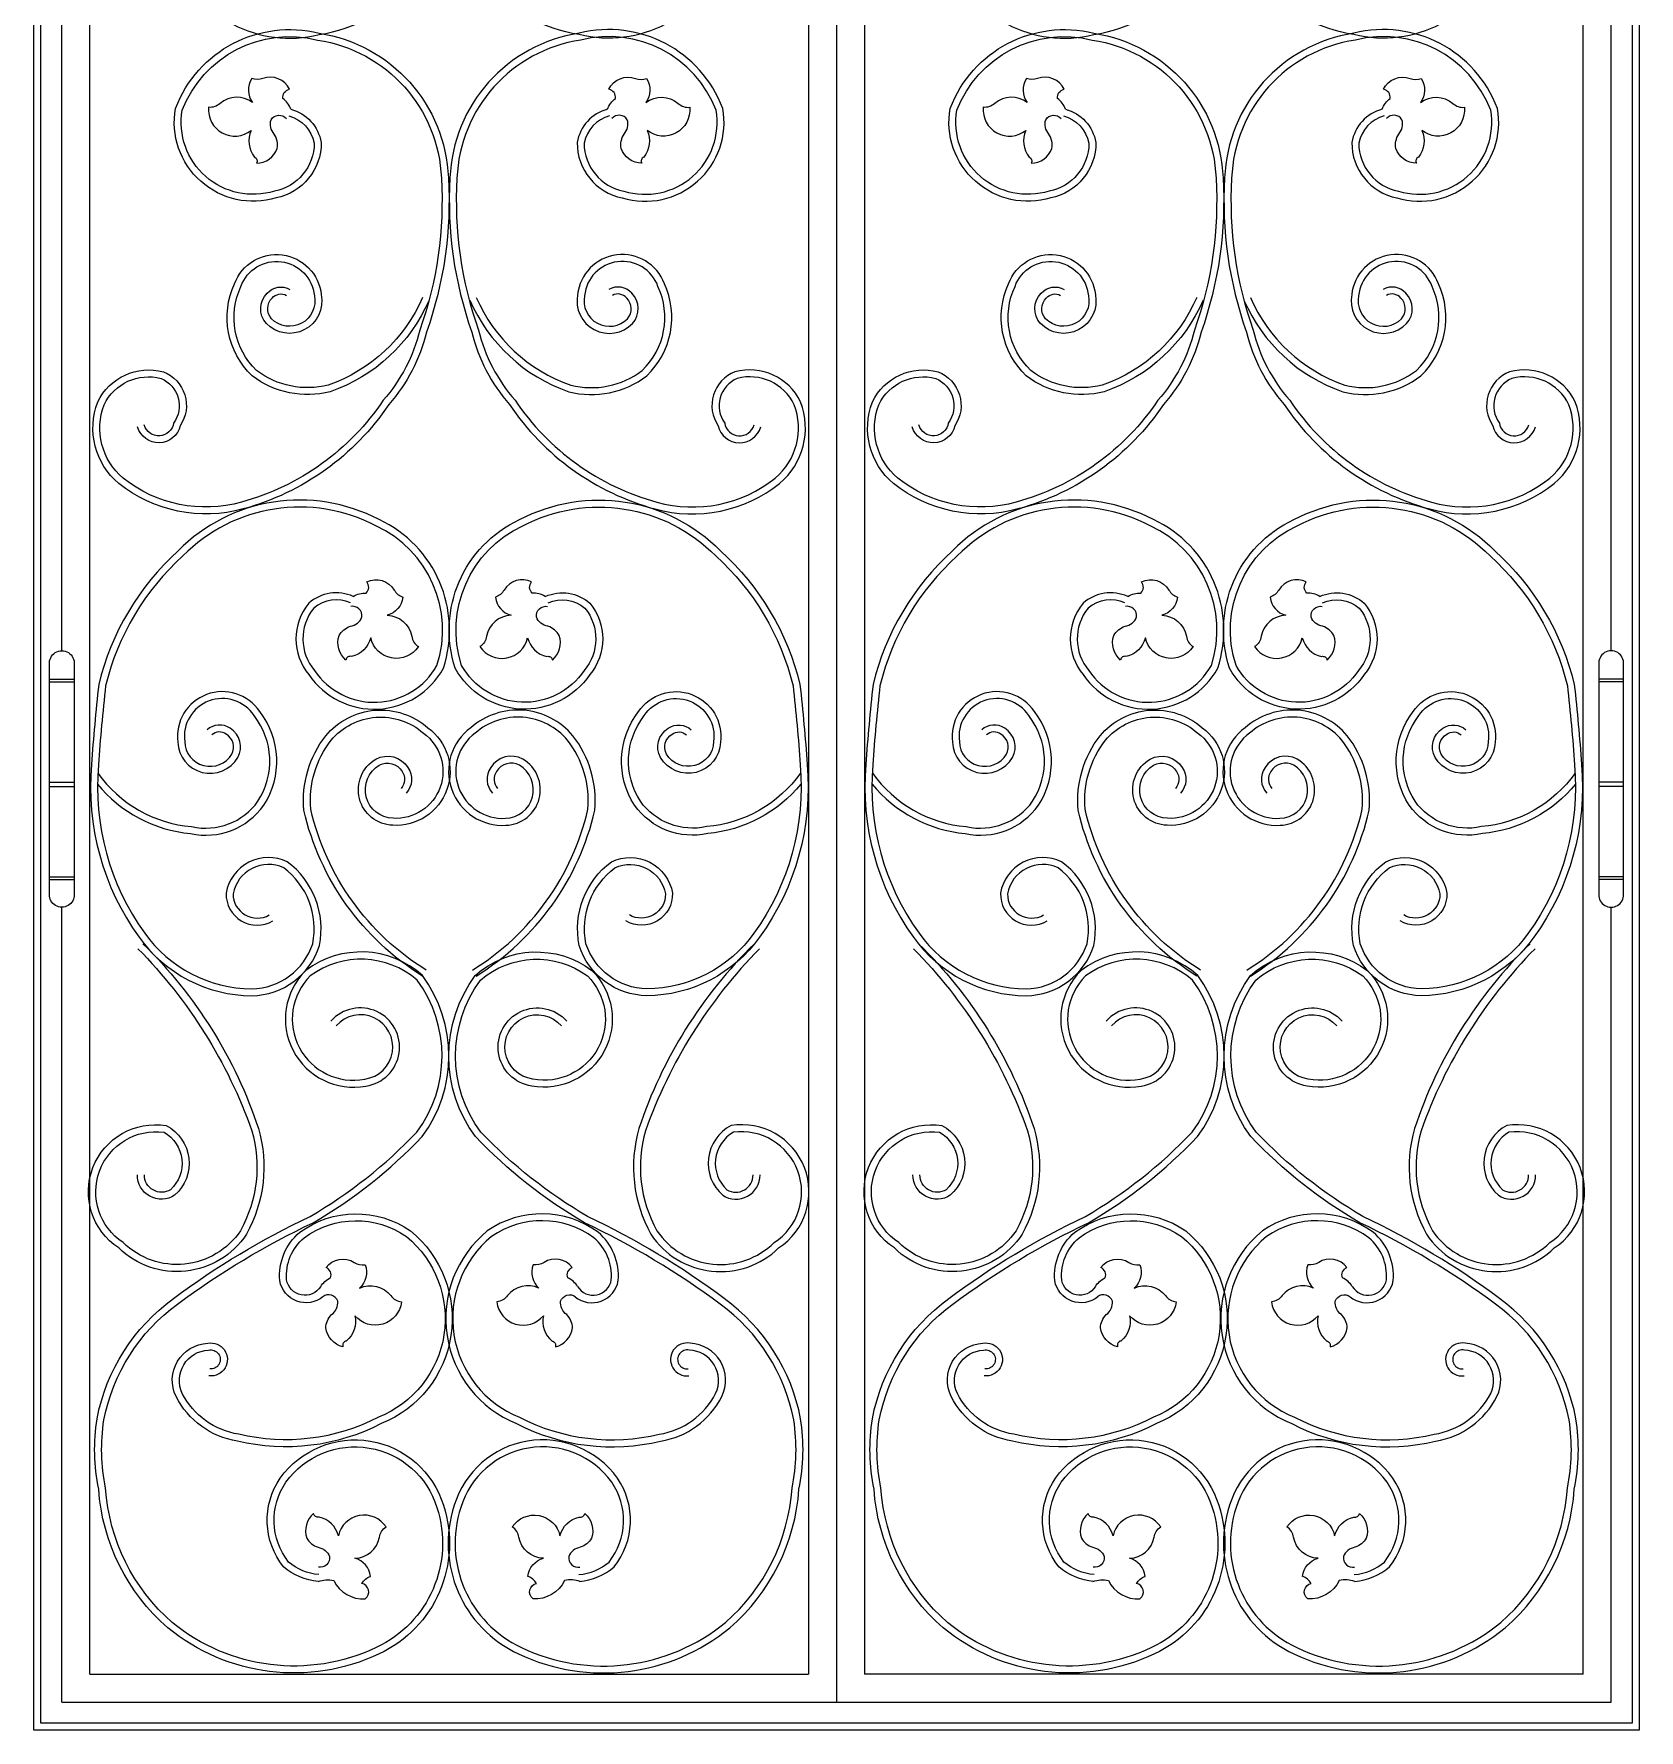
# Model space of a CAD drawing. Header units: metres. Extents: x 48325 to 49475, y 14689 to 17119.
# Drawn here: x 48325 to 49475, y 14689 to 15904 of the extents above; entities that cross this region are included whole.
import ezdxf

# ---------------------------------------------------------------- set-up
doc = ezdxf.new("R2010")
doc.units = ezdxf.units.M
for name, color, linetype in [('3', 3, 'Continuous'), ('4', 4, 'Continuous'), ('BH', 3, 'Continuous')]:
    doc.layers.add(name, color=color, linetype=linetype)

msp = doc.modelspace()

# ---------------------------------------------------------------- hatches: boundary and pattern name
at = {"layer": 'BH'}
h = msp.add_hatch(dxfattribs=at)
h.set_pattern_fill('DOTS', scale=100)
h.paths.add_polyline_path([(48497.46, 15831.76, -0.27), (48495.2, 15842.16, -0.43), (48504.38, 15844.17, -0.05), (48508.08, 15846.76, 0.35), (48503.65, 15857.33, -0.41), (48508.39, 15863.9, 0.38), (48489.51, 15871.7, -0.17), (48481.34, 15871.57, 0.31), (48481.86, 15854.47, 0.35), (48458.69, 15853.87, -0.22), (48450.42, 15851.04, 0.66), (48480.93, 15834.46, 0.28), (48483.28, 15815.38, -0.47), (48484.75, 15810.93, 0.31), (48499.62, 15821.55, 0.19)])
h = msp.add_hatch(dxfattribs=at)
h.set_pattern_fill('DOTS', scale=100)
h.paths.add_polyline_path([(48747.88, 15831.76, 0.27), (48750.14, 15842.16, 0.43), (48740.96, 15844.17, 0.05), (48737.26, 15846.76, -0.35), (48741.69, 15857.33, 0.41), (48736.95, 15863.9, -0.38), (48755.83, 15871.7, 0.17), (48764, 15871.57, -0.31), (48763.48, 15854.47, -0.35), (48786.65, 15853.87, 0.22), (48794.92, 15851.04, -0.66), (48764.41, 15834.46, -0.28), (48762.06, 15815.38, 0.47), (48760.59, 15810.93, -0.31), (48745.72, 15821.55, -0.19)])
h = msp.add_hatch(dxfattribs=at)
h.set_pattern_fill('DOTS', scale=100)
h.paths.add_polyline_path([(49052.46, 15831.76, -0.27), (49050.2, 15842.16, -0.43), (49059.38, 15844.17, -0.05), (49063.08, 15846.76, 0.35), (49058.65, 15857.33, -0.41), (49063.39, 15863.9, 0.38), (49044.51, 15871.7, -0.17), (49036.34, 15871.57, 0.31), (49036.86, 15854.47, 0.35), (49013.69, 15853.87, -0.22), (49005.42, 15851.04, 0.66), (49035.93, 15834.46, 0.28), (49038.28, 15815.38, -0.47), (49039.75, 15810.93, 0.31), (49054.62, 15821.55, 0.19)])
h = msp.add_hatch(dxfattribs=at)
h.set_pattern_fill('DOTS', scale=100)
h.paths.add_polyline_path([(49302.88, 15831.76, 0.27), (49305.14, 15842.16, 0.43), (49295.96, 15844.17, 0.05), (49292.26, 15846.76, -0.35), (49296.69, 15857.33, 0.41), (49291.95, 15863.9, -0.38), (49310.83, 15871.7, 0.17), (49319, 15871.57, -0.31), (49318.48, 15854.47, -0.35), (49341.65, 15853.87, 0.22), (49349.92, 15851.04, -0.66), (49319.41, 15834.46, -0.28), (49317.06, 15815.38, 0.47), (49315.59, 15810.93, -0.31), (49300.72, 15821.55, -0.19)])
h = msp.add_hatch(dxfattribs=at)
h.set_pattern_fill('DOTS', scale=100)
h.paths.add_polyline_path([(48551.7, 15479.38, 0.27), (48559.99, 15486.05, 0.43), (48554.11, 15493.38, 0.05), (48552.87, 15497.73, -0.35), (48562.95, 15503.17, 0.41), (48563.39, 15511.25, -0.38), (48582.98, 15505.45, 0.17), (48589.26, 15500.22, -0.31), (48578.1, 15487.24, -0.35), (48595.74, 15472.21, 0.22), (48600.4, 15464.82, -0.66), (48566.25, 15471.09, -0.28), (48552.43, 15457.73, 0.47), (48548.49, 15455.19, -0.31), (48543.59, 15472.8, -0.19)])
h = msp.add_hatch(dxfattribs=at)
h.set_pattern_fill('DOTS', scale=100)
h.paths.add_polyline_path([(48693.64, 15479.38, -0.27), (48685.35, 15486.05, -0.43), (48691.23, 15493.38, -0.05), (48692.47, 15497.73, 0.35), (48682.39, 15503.17, -0.41), (48681.95, 15511.25, 0.38), (48662.36, 15505.45, -0.17), (48656.08, 15500.22, 0.31), (48667.24, 15487.24, 0.35), (48649.6, 15472.21, -0.22), (48644.94, 15464.82, 0.66), (48679.09, 15471.09, 0.28), (48692.91, 15457.73, -0.47), (48696.85, 15455.19, 0.31), (48701.75, 15472.8, 0.19)])
h = msp.add_hatch(dxfattribs=at)
h.set_pattern_fill('DOTS', scale=100)
h.paths.add_polyline_path([(49106.7, 15479.38, 0.27), (49114.99, 15486.05, 0.43), (49109.11, 15493.38, 0.05), (49107.87, 15497.73, -0.35), (49117.95, 15503.17, 0.41), (49118.39, 15511.25, -0.38), (49137.98, 15505.45, 0.17), (49144.26, 15500.22, -0.31), (49133.1, 15487.24, -0.35), (49150.74, 15472.21, 0.22), (49155.4, 15464.82, -0.66), (49121.25, 15471.09, -0.28), (49107.43, 15457.73, 0.47), (49103.49, 15455.19, -0.31), (49098.59, 15472.8, -0.19)])
h = msp.add_hatch(dxfattribs=at)
h.set_pattern_fill('DOTS', scale=100)
h.paths.add_polyline_path([(49248.64, 15479.38, -0.27), (49240.35, 15486.05, -0.43), (49246.23, 15493.38, -0.05), (49247.47, 15497.73, 0.35), (49237.39, 15503.17, -0.41), (49236.95, 15511.25, 0.38), (49217.36, 15505.45, -0.17), (49211.08, 15500.22, 0.31), (49222.24, 15487.24, 0.35), (49204.6, 15472.21, -0.22), (49199.94, 15464.82, 0.66), (49234.09, 15471.09, 0.28), (49247.91, 15457.73, -0.47), (49251.85, 15455.19, 0.31), (49256.75, 15472.8, 0.19)])
h = msp.add_hatch(dxfattribs=at)
h.set_pattern_fill('DOTS', scale=100)
h.paths.add_polyline_path([(48538.31, 14986.23, 0.27), (48542.68, 14995.94, 0.43), (48534.11, 14999.81, 0.05), (48531.04, 15003.11, -0.35), (48537.55, 15012.54, 0.41), (48534.28, 15019.94, -0.38), (48554.37, 15023.65, 0.17), (48562.33, 15021.84, -0.31), (48558.28, 15005.22, -0.35), (48580.82, 14999.82, 0.22), (48588.32, 14995.34, -0.66), (48555.04, 14985.44, -0.28), (48548.79, 14967.27, 0.47), (48546.43, 14963.22, -0.31), (48534.08, 14976.69, -0.19)])
h = msp.add_hatch(dxfattribs=at)
h.set_pattern_fill('DOTS', scale=100)
h.paths.add_polyline_path([(48707.03, 14986.23, -0.27), (48702.66, 14995.94, -0.43), (48711.23, 14999.81, -0.05), (48714.3, 15003.11, 0.35), (48707.79, 15012.54, -0.41), (48711.06, 15019.94, 0.38), (48690.97, 15023.65, -0.17), (48683.01, 15021.84, 0.31), (48687.06, 15005.22, 0.35), (48664.52, 14999.82, -0.22), (48657.02, 14995.34, 0.66), (48690.3, 14985.44, 0.28), (48696.55, 14967.27, -0.47), (48698.91, 14963.22, 0.31), (48711.26, 14976.69, 0.19)])
h = msp.add_hatch(dxfattribs=at)
h.set_pattern_fill('DOTS', scale=100)
h.paths.add_polyline_path([(49093.31, 14986.23, 0.27), (49097.68, 14995.94, 0.43), (49089.11, 14999.81, 0.05), (49086.04, 15003.11, -0.35), (49092.55, 15012.54, 0.41), (49089.28, 15019.94, -0.38), (49109.37, 15023.65, 0.17), (49117.33, 15021.84, -0.31), (49113.28, 15005.22, -0.35), (49135.82, 14999.82, 0.22), (49143.32, 14995.34, -0.66), (49110.04, 14985.44, -0.28), (49103.79, 14967.27, 0.47), (49101.43, 14963.22, -0.31), (49089.08, 14976.69, -0.19)])
h = msp.add_hatch(dxfattribs=at)
h.set_pattern_fill('DOTS', scale=100)
h.paths.add_polyline_path([(49262.03, 14986.23, -0.27), (49257.66, 14995.94, -0.43), (49266.23, 14999.81, -0.05), (49269.3, 15003.11, 0.35), (49262.79, 15012.54, -0.41), (49266.06, 15019.94, 0.38), (49245.97, 15023.65, -0.17), (49238.01, 15021.84, 0.31), (49242.06, 15005.22, 0.35), (49219.52, 14999.82, -0.22), (49212.02, 14995.34, 0.66), (49245.3, 14985.44, 0.28), (49251.55, 14967.27, -0.47), (49253.91, 14963.22, 0.31), (49266.26, 14976.69, 0.19)])
h = msp.add_hatch(dxfattribs=at)
h.set_pattern_fill('DOTS', scale=100)
h.paths.add_polyline_path([(48528.53, 14819.84, -0.27), (48536.82, 14813.17, -0.43), (48530.95, 14805.84, -0.05), (48529.7, 14801.49, 0.35), (48539.79, 14796.05, -0.41), (48540.23, 14787.97, 0.38), (48559.81, 14793.77, -0.17), (48566.09, 14799, 0.31), (48554.94, 14811.97, 0.35), (48572.58, 14827, -0.22), (48577.24, 14834.4, 0.66), (48543.08, 14828.13, 0.28), (48529.26, 14841.49, -0.47), (48525.33, 14844.02, 0.31), (48520.43, 14826.42, 0.19)])
h = msp.add_hatch(dxfattribs=at)
h.set_pattern_fill('DOTS', scale=100)
h.paths.add_polyline_path([(48716.81, 14819.84, 0.27), (48708.52, 14813.17, 0.43), (48714.39, 14805.84, 0.05), (48715.64, 14801.49, -0.35), (48705.55, 14796.05, 0.41), (48705.11, 14787.97, -0.38), (48685.53, 14793.77, 0.17), (48679.25, 14799, -0.31), (48690.4, 14811.97, -0.35), (48672.76, 14827, 0.22), (48668.1, 14834.4, -0.66), (48702.26, 14828.13, -0.28), (48716.08, 14841.49, 0.47), (48720.01, 14844.02, -0.31), (48724.91, 14826.42, -0.19)])
h = msp.add_hatch(dxfattribs=at)
h.set_pattern_fill('DOTS', scale=100)
h.paths.add_polyline_path([(49083.53, 14819.84, -0.27), (49091.82, 14813.17, -0.43), (49085.95, 14805.84, -0.05), (49084.7, 14801.49, 0.35), (49094.79, 14796.05, -0.41), (49095.23, 14787.97, 0.38), (49114.81, 14793.77, -0.17), (49121.09, 14799, 0.31), (49109.94, 14811.97, 0.35), (49127.58, 14827, -0.22), (49132.24, 14834.4, 0.66), (49098.08, 14828.13, 0.28), (49084.26, 14841.49, -0.47), (49080.33, 14844.02, 0.31), (49075.43, 14826.42, 0.19)])
h = msp.add_hatch(dxfattribs=at)
h.set_pattern_fill('DOTS', scale=100)
h.paths.add_polyline_path([(49271.81, 14819.84, 0.27), (49263.52, 14813.17, 0.43), (49269.39, 14805.84, 0.05), (49270.64, 14801.49, -0.35), (49260.55, 14796.05, 0.41), (49260.11, 14787.97, -0.38), (49240.53, 14793.77, 0.17), (49234.25, 14799, -0.31), (49245.4, 14811.97, -0.35), (49227.76, 14827, 0.22), (49223.1, 14834.4, -0.66), (49257.26, 14828.13, -0.28), (49271.08, 14841.49, 0.47), (49275.01, 14844.02, -0.31), (49279.91, 14826.42, -0.19)])

# ---------------------------------------------------------------- linework, layer by layer
at = {"layer": '3'}
for p, q in [((48336.29, 15441.58), (48354.05, 15441.58)), ((48336.29, 15439.58), (48354.05, 15439.58)), ((49464.05, 15441.58), (49446.29, 15441.58)), ((49464.05, 15439.58), (49446.29, 15439.58)), ((48336.29, 15367.76), (48354.05, 15367.76)), ((48336.29, 15364.76), (48354.05, 15364.76)), ((49464.05, 15367.76), (49446.29, 15367.76)), ((49464.05, 15364.76), (49446.29, 15364.76)), ((48336.29, 15300.02), (48354.05, 15300.02)), ((48336.29, 15298.02), (48354.05, 15298.02)), ((49464.05, 15300.02), (49446.29, 15300.02)), ((49464.05, 15298.02), (49446.29, 15298.02))]:
    msp.add_line(p, q, dxfattribs=at)
msp.add_lwpolyline([(48330.17, 14693.8), (48330.17, 17113.8), (49470.17, 17113.8), (49470.17, 14693.8)], close=True, dxfattribs=at)
for points in [[(48509.16, 15957.67, 0.29), (48530.98, 15981.51, 0.36), (48498.69, 16021.26, 0.56), (48426.62, 15957.13, 0.38), (48529.42, 15903.3, 0.36), (48622.09, 16006.99, 0.1), (48606.48, 16117.34, 0.12), (48579.47, 16169.2, 0.18), (48475.19, 16244.05), (48475.19, 16244.05, 0.24), (48385.92, 16225.85, 0.32), (48370.91, 16167.42, 0.36), (48417.95, 16145.86, 0.48), (48429.98, 16184.5, 0.77), (48399.39, 16185.32)], [(48736.18, 15957.67, -0.29), (48714.37, 15981.51, -0.36), (48746.65, 16021.26, -0.56), (48818.72, 15957.13, -0.38), (48715.92, 15903.3, -0.36), (48623.25, 16006.99, -0.1), (48638.86, 16117.34, -0.12), (48665.87, 16169.2, -0.18), (48770.15, 16244.05), (48770.15, 16244.05, -0.24), (48859.42, 16225.85, -0.32), (48874.43, 16167.42, -0.36), (48827.39, 16145.86, -0.48), (48815.36, 16184.5, -0.77), (48845.95, 16185.32)], [(49064.16, 15957.67, 0.29), (49085.98, 15981.51, 0.36), (49053.69, 16021.26, 0.56), (48981.62, 15957.13, 0.38), (49084.42, 15903.3, 0.36), (49177.09, 16006.99, 0.1), (49161.48, 16117.34, 0.12), (49134.47, 16169.2, 0.18), (49030.19, 16244.05), (49030.19, 16244.05, 0.24), (48940.92, 16225.85, 0.32), (48925.91, 16167.42, 0.36), (48972.95, 16145.86, 0.48), (48984.98, 16184.5, 0.77), (48954.39, 16185.32)], [(49291.18, 15957.67, -0.29), (49269.37, 15981.51, -0.36), (49301.65, 16021.26, -0.56), (49373.72, 15957.13, -0.38), (49270.92, 15903.3, -0.36), (49178.25, 16006.99, -0.1), (49193.86, 16117.34, -0.12), (49220.87, 16169.2, -0.18), (49325.15, 16244.05), (49325.15, 16244.05, -0.24), (49414.42, 16225.85, -0.32), (49429.43, 16167.42, -0.36), (49382.39, 16145.86, -0.48), (49370.36, 16184.5, -0.77), (49400.95, 16185.32)], [(48509.16, 15849.93, -0.29), (48530.98, 15826.08, -0.36), (48498.69, 15786.34, -0.56), (48426.62, 15850.47, -0.38), (48529.42, 15904.3, -0.36), (48622.09, 15800.61, -0.1), (48606.48, 15690.26, -0.12), (48579.47, 15638.4, -0.18), (48475.19, 15563.54), (48475.19, 15563.54, -0.24), (48385.92, 15581.74, -0.32), (48370.91, 15640.18, -0.36), (48417.95, 15661.74, -0.48), (48429.98, 15623.09, -0.77), (48399.39, 15622.27)], [(48736.18, 15849.93, 0.29), (48714.37, 15826.08, 0.36), (48746.65, 15786.34, 0.56), (48818.72, 15850.47, 0.38), (48715.92, 15904.3, 0.36), (48623.25, 15800.61, 0.1), (48638.86, 15690.26, 0.12), (48665.87, 15638.4, 0.18), (48770.15, 15563.54), (48770.15, 15563.54, 0.24), (48859.42, 15581.74, 0.32), (48874.43, 15640.18, 0.36), (48827.39, 15661.74, 0.48), (48815.36, 15623.09, 0.77), (48845.95, 15622.27)], [(49064.16, 15849.93, -0.29), (49085.98, 15826.08, -0.36), (49053.69, 15786.34, -0.56), (48981.62, 15850.47, -0.38), (49084.42, 15904.3, -0.36), (49177.09, 15800.61, -0.1), (49161.48, 15690.26, -0.12), (49134.47, 15638.4, -0.18), (49030.19, 15563.54), (49030.19, 15563.54, -0.24), (48940.92, 15581.74, -0.32), (48925.91, 15640.18, -0.36), (48972.95, 15661.74, -0.48), (48984.98, 15623.09, -0.77), (48954.39, 15622.27)], [(49291.18, 15849.93, 0.29), (49269.37, 15826.08, 0.36), (49301.65, 15786.34, 0.56), (49373.72, 15850.47, 0.38), (49270.92, 15904.3, 0.36), (49178.25, 15800.61, 0.1), (49193.86, 15690.26, 0.12), (49220.87, 15638.4, 0.18), (49325.15, 15563.54), (49325.15, 15563.54, 0.24), (49414.42, 15581.74, 0.32), (49429.43, 15640.18, 0.36), (49382.39, 15661.74, 0.48), (49370.36, 15623.09, 0.77), (49400.95, 15622.27)], [(48507.82, 15845.11, -0.28), (48525.98, 15825.58, -0.36), (48497.48, 15791.2, -0.56), (48431.46, 15849.14, -0.38), (48528.41, 15899.4, -0.36), (48617.1, 15800.36, -0.1), (48601.68, 15691.67, -0.12), (48575.5, 15641.46, -0.18), (48473.85, 15568.36, -0.24), (48389.11, 15585.6, -0.32), (48375.51, 15638.21, -0.36), (48416.34, 15656.99, -0.48), (48425.28, 15625.08, -0.8), (48404.19, 15623.67, -0.8)], [(48737.52, 15845.11, 0.28), (48719.36, 15825.58, 0.36), (48747.86, 15791.2, 0.56), (48813.88, 15849.14, 0.38), (48716.93, 15899.4, 0.36), (48628.24, 15800.36, 0.1), (48643.66, 15691.67, 0.12), (48669.84, 15641.46, 0.18), (48771.49, 15568.36, 0.24), (48856.23, 15585.6, 0.32), (48869.83, 15638.21, 0.36), (48829, 15656.99, 0.48), (48820.06, 15625.08, 0.8), (48841.15, 15623.67, 0.8)], [(49062.82, 15845.11, -0.28), (49080.98, 15825.58, -0.36), (49052.48, 15791.2, -0.56), (48986.46, 15849.14, -0.38), (49083.41, 15899.4, -0.36), (49172.1, 15800.36, -0.1), (49156.68, 15691.67, -0.12), (49130.5, 15641.46, -0.18), (49028.85, 15568.36, -0.24), (48944.11, 15585.6, -0.32), (48930.51, 15638.21, -0.36), (48971.34, 15656.99, -0.48), (48980.28, 15625.08, -0.8), (48959.19, 15623.67, -0.8)], [(49292.52, 15845.11, 0.28), (49274.36, 15825.58, 0.36), (49302.86, 15791.2, 0.56), (49368.88, 15849.14, 0.38), (49271.93, 15899.4, 0.36), (49183.24, 15800.36, 0.1), (49198.66, 15691.67, 0.12), (49224.84, 15641.46, 0.18), (49326.49, 15568.36, 0.24), (49411.23, 15585.6, 0.32), (49424.83, 15638.21, 0.36), (49384, 15656.99, 0.48), (49375.06, 15625.08, 0.8), (49396.15, 15623.67, 0.8)], [(48509.16, 15849.93, 0.15), (48503.55, 15857.54, -0.41), (48508.29, 15864.11, 0.39), (48489.21, 15871.83, -0.17), (48481.24, 15871.78, 0.31), (48481.76, 15854.68, 0.35), (48458.59, 15854.07, -0.22), (48450.32, 15851.25, 0.66), (48480.83, 15834.66, 0.28), (48483.18, 15815.59, -0.47), (48484.65, 15811.14, 0.31), (48499.52, 15821.76, 0.19), (48497.36, 15831.97, -0.27), (48495.1, 15842.37, -0.5), (48506.12, 15843.18)], [(48736.18, 15849.93, -0.15), (48741.79, 15857.54, 0.41), (48737.05, 15864.11, -0.39), (48756.13, 15871.83, 0.17), (48764.1, 15871.78, -0.31), (48763.58, 15854.68, -0.35), (48786.75, 15854.07, 0.22), (48795.02, 15851.25, -0.66), (48764.51, 15834.66, -0.28), (48762.16, 15815.59, 0.47), (48760.69, 15811.14, -0.31), (48745.82, 15821.76, -0.19), (48747.98, 15831.97, 0.27), (48750.24, 15842.37, 0.5), (48739.22, 15843.18)], [(49064.16, 15849.93, 0.15), (49058.55, 15857.54, -0.41), (49063.29, 15864.11, 0.39), (49044.21, 15871.83, -0.17), (49036.24, 15871.78, 0.31), (49036.76, 15854.68, 0.35), (49013.59, 15854.07, -0.22), (49005.32, 15851.25, 0.66), (49035.83, 15834.66, 0.28), (49038.18, 15815.59, -0.47), (49039.65, 15811.14, 0.31), (49054.52, 15821.76, 0.19), (49052.36, 15831.97, -0.27), (49050.1, 15842.37, -0.5), (49061.12, 15843.18)], [(49291.18, 15849.93, -0.15), (49296.79, 15857.54, 0.41), (49292.05, 15864.11, -0.39), (49311.13, 15871.83, 0.17), (49319.1, 15871.78, -0.31), (49318.58, 15854.68, -0.35), (49341.75, 15854.07, 0.22), (49350.02, 15851.25, -0.66), (49319.51, 15834.66, -0.28), (49317.16, 15815.59, 0.47), (49315.69, 15811.14, -0.31), (49300.82, 15821.76, -0.19), (49302.98, 15831.97, 0.27), (49305.24, 15842.37, 0.5), (49294.22, 15843.18)], [(48608.23, 15713.09, -0.21), (48537.44, 15647.5, -0.23), (48481.5, 15658.88, -0.32), (48468.87, 15724.89, -0.79), (48531.03, 15717.03, -0.75), (48491.69, 15696.4, -0.4), (48492.24, 15718.05, -0.35), (48508.6, 15720.79)], [(48603.64, 15715.08, -0.21), (48536, 15652.29, -0.23), (48484.74, 15662.7, -0.32), (48473.48, 15722.96, -0.8), (48526.08, 15716.26, -0.75), (48495.35, 15699.81, -0.4), (48495.88, 15714.62, -0.36), (48506.16, 15716.43, -0.36)], [(48637.52, 15713.09, 0.21), (48708.31, 15647.5, 0.23), (48764.25, 15658.88, 0.32), (48776.88, 15724.89, 0.79), (48714.72, 15717.03, 0.75), (48754.06, 15696.4, 0.4), (48753.51, 15718.05, 0.35), (48737.15, 15720.79)], [(48642.11, 15715.08, 0.21), (48709.75, 15652.29, 0.23), (48761.01, 15662.7, 0.32), (48772.27, 15722.96, 0.8), (48719.67, 15716.26, 0.75), (48750.4, 15699.81, 0.4), (48749.87, 15714.62, 0.36), (48739.59, 15716.43, 0.36)], [(49162.82, 15713.09, -0.21), (49092.03, 15647.5, -0.23), (49036.09, 15658.88, -0.32), (49023.46, 15724.89, -0.79), (49085.62, 15717.03, -0.75), (49046.28, 15696.4, -0.4), (49046.83, 15718.05, -0.35), (49063.19, 15720.79)], [(49158.23, 15715.08, -0.21), (49090.59, 15652.29, -0.23), (49039.33, 15662.7, -0.32), (49028.07, 15722.96, -0.8), (49080.67, 15716.26, -0.75), (49049.94, 15699.81, -0.4), (49050.47, 15714.62, -0.36), (49060.75, 15716.43, -0.36)], [(49192.11, 15713.09, 0.21), (49262.9, 15647.5, 0.23), (49318.84, 15658.88, 0.32), (49331.47, 15724.89, 0.79), (49269.31, 15717.03, 0.75), (49308.65, 15696.4, 0.4), (49308.1, 15718.05, 0.35), (49291.74, 15720.79)], [(49196.7, 15715.08, 0.21), (49264.34, 15652.29, 0.23), (49315.6, 15662.7, 0.32), (49326.86, 15722.96, 0.8), (49274.26, 15716.26, 0.75), (49304.99, 15699.81, 0.4), (49304.46, 15714.62, 0.36), (49294.18, 15716.43, 0.36)], [(48554.01, 15500.87, 0.29), (48522.06, 15496.03, 0.36), (48522.19, 15444.82, 0.56), (48618.55, 15449.41, 0.38), (48572.43, 15555.89, 0.33), (48428.41, 15533.48, 0.15), (48371.6, 15437.83, 0.01), (48366.39, 15380.52, 0.18), (48400.46, 15256.76), (48400.46, 15256.76, 0.24), (48481.33, 15214.81, 0.32), (48529.73, 15250.83, 0.29), (48506.69, 15310.77, 0.5), (48462.91, 15288.28, 0.59), (48496.33, 15268.41)], [(48552.03, 15496.28, 0.28), (48525.63, 15492.5, 0.36), (48526.19, 15447.85, 0.56), (48613.95, 15451.42, 0.38), (48570.21, 15551.41, 0.33), (48431.9, 15529.89, 0.15), (48376.52, 15436.92, 0.01), (48371.37, 15380.14, 0.18), (48404.52, 15259.67, 0.24), (48481.27, 15219.81, 0.32), (48524.89, 15252.12, 0.29), (48504.1, 15306.47, 0.49), (48467.9, 15287.78, 0.58), (48493.79, 15272.72, 0.58)], [(48691.56, 15500.87, -0.29), (48723.51, 15496.03, -0.36), (48723.38, 15444.82, -0.56), (48627.02, 15449.41, -0.38), (48673.14, 15555.89, -0.33), (48817.16, 15533.48, -0.15), (48873.97, 15437.83, -0.01), (48879.19, 15380.52, -0.18), (48845.12, 15256.76), (48845.12, 15256.76, -0.24), (48764.25, 15214.81, -0.32), (48715.84, 15250.83, -0.29), (48738.89, 15310.77, -0.5), (48782.66, 15288.28, -0.59), (48749.25, 15268.41)], [(48693.54, 15496.28, -0.28), (48719.94, 15492.5, -0.36), (48719.39, 15447.85, -0.56), (48631.62, 15451.42, -0.38), (48675.37, 15551.41, -0.33), (48813.67, 15529.89, -0.15), (48869.05, 15436.92, -0.01), (48874.2, 15380.14, -0.18), (48841.05, 15259.67, -0.24), (48764.3, 15219.81, -0.32), (48720.68, 15252.12, -0.29), (48741.47, 15306.47, -0.49), (48777.67, 15287.78, -0.58), (48751.78, 15272.72, -0.58)], [(49108.78, 15500.87, 0.29), (49076.83, 15496.03, 0.36), (49076.96, 15444.82, 0.56), (49173.32, 15449.41, 0.38), (49127.2, 15555.89, 0.33), (48983.18, 15533.48, 0.15), (48926.37, 15437.83, 0.01), (48921.15, 15380.52, 0.18), (48955.22, 15256.76), (48955.22, 15256.76, 0.24), (49036.09, 15214.81, 0.32), (49084.5, 15250.83, 0.29), (49061.45, 15310.77, 0.5), (49017.68, 15288.28, 0.59), (49051.09, 15268.41)], [(49106.8, 15496.28, 0.28), (49080.4, 15492.5, 0.36), (49080.95, 15447.85, 0.56), (49168.72, 15451.42, 0.38), (49124.97, 15551.41, 0.33), (48986.67, 15529.89, 0.15), (48931.29, 15436.92, 0.01), (48926.14, 15380.14, 0.18), (48959.29, 15259.67, 0.24), (49036.04, 15219.81, 0.32), (49079.66, 15252.12, 0.29), (49058.87, 15306.47, 0.49), (49022.67, 15287.78, 0.58), (49048.56, 15272.72, 0.58)], [(49246.33, 15500.87, -0.29), (49278.28, 15496.03, -0.36), (49278.15, 15444.82, -0.56), (49181.79, 15449.41, -0.38), (49227.91, 15555.89, -0.33), (49371.93, 15533.48, -0.15), (49428.74, 15437.83, -0.01), (49433.95, 15380.52, -0.18), (49399.88, 15256.76), (49399.88, 15256.76, -0.24), (49319.01, 15214.81, -0.32), (49270.61, 15250.83, -0.29), (49293.65, 15310.77, -0.5), (49337.43, 15288.28, -0.59), (49304.01, 15268.41)], [(49248.31, 15496.28, -0.28), (49274.71, 15492.5, -0.36), (49274.15, 15447.85, -0.56), (49186.39, 15451.42, -0.38), (49230.13, 15551.41, -0.33), (49368.44, 15529.89, -0.15), (49423.82, 15436.92, -0.01), (49428.97, 15380.14, -0.18), (49395.82, 15259.67, -0.24), (49319.07, 15219.81, -0.32), (49275.45, 15252.12, -0.29), (49296.24, 15306.47, -0.49), (49332.44, 15287.78, -0.58), (49306.55, 15272.72, -0.58)], [(48554.01, 15500.87, -0.15), (48563.16, 15503.27, 0.41), (48563.6, 15511.35, -0.39), (48583.3, 15505.37, 0.17), (48589.47, 15500.32, -0.31), (48578.31, 15487.34, -0.35), (48595.95, 15472.31, 0.22), (48600.61, 15464.92, -0.66), (48566.46, 15471.19, -0.28), (48552.64, 15457.83, 0.47), (48548.7, 15455.29, -0.31), (48543.81, 15472.9, -0.19), (48551.91, 15479.48, 0.27), (48560.2, 15486.15, 0.5), (48552.14, 15493.71)], [(48691.33, 15500.87, 0.15), (48682.18, 15503.27, -0.41), (48681.74, 15511.35, 0.39), (48662.04, 15505.37, -0.17), (48655.87, 15500.32, 0.31), (48667.03, 15487.34, 0.35), (48649.39, 15472.31, -0.22), (48644.73, 15464.92, 0.66), (48678.88, 15471.19, 0.28), (48692.7, 15457.83, -0.47), (48696.64, 15455.29, 0.31), (48701.54, 15472.9, 0.19), (48693.43, 15479.48, -0.27), (48685.14, 15486.15, -0.5), (48693.2, 15493.71)], [(49109.01, 15500.87, -0.15), (49118.16, 15503.27, 0.41), (49118.6, 15511.35, -0.39), (49138.3, 15505.37, 0.17), (49144.47, 15500.32, -0.31), (49133.31, 15487.34, -0.35), (49150.95, 15472.31, 0.22), (49155.61, 15464.92, -0.66), (49121.46, 15471.19, -0.28), (49107.64, 15457.83, 0.47), (49103.7, 15455.29, -0.31), (49098.81, 15472.9, -0.19), (49106.91, 15479.48, 0.27), (49115.2, 15486.15, 0.5), (49107.14, 15493.71)], [(49246.33, 15500.87, 0.15), (49237.18, 15503.27, -0.41), (49236.74, 15511.35, 0.39), (49217.04, 15505.37, -0.17), (49210.87, 15500.32, 0.31), (49222.03, 15487.34, 0.35), (49204.39, 15472.31, -0.22), (49199.73, 15464.92, 0.66), (49233.88, 15471.19, 0.28), (49247.7, 15457.83, -0.47), (49251.64, 15455.29, 0.31), (49256.54, 15472.9, 0.19), (49248.43, 15479.48, -0.27), (49240.14, 15486.15, -0.5), (49248.2, 15493.71)], [(48370.67, 15366.46, 0.2), (48437.39, 15331, 0.3), (48489.82, 15351.27, 0.32), (48486.93, 15418.41, 0.79), (48428.24, 15396.46, 0.75), (48471.27, 15385.44, 0.4), (48465.75, 15406.38, 0.35), (48449.2, 15405.28)], [(48874.67, 15366.46, -0.2), (48807.95, 15331, -0.3), (48755.52, 15351.27, -0.32), (48758.41, 15418.41, -0.79), (48817.1, 15396.46, -0.75), (48774.07, 15385.44, -0.4), (48779.59, 15406.38, -0.35), (48796.14, 15405.28)], [(48925.67, 15366.46, 0.2), (48992.39, 15331, 0.3), (49044.82, 15351.27, 0.32), (49041.93, 15418.41, 0.79), (48983.24, 15396.46, 0.75), (49026.27, 15385.44, 0.4), (49020.75, 15406.38, 0.35), (49004.2, 15405.28)], [(49429.67, 15366.46, -0.2), (49362.95, 15331, -0.3), (49310.52, 15351.27, -0.32), (49313.41, 15418.41, -0.79), (49372.1, 15396.46, -0.75), (49329.07, 15385.44, -0.4), (49334.59, 15406.38, -0.35), (49351.14, 15405.28)], [(48370.94, 15374.32, 0.22), (48438.14, 15335.95, 0.3), (48485.7, 15354.11, 0.32), (48482.88, 15415.47, 0.8), (48433.23, 15396.85, 0.75), (48466.92, 15387.91, 0.4), (48463, 15402.2, 0.36), (48452.58, 15401.6)], [(48603.54, 15228.93, -0.2), (48518.54, 15347.69, -0.19), (48534.23, 15401.06, -0.42), (48607.39, 15406.83, -0.75), (48582.23, 15336.93, -0.75), (48570.1, 15384.27, -0.4), (48593.14, 15378.2, -0.35), (48591.93, 15359.99)], [(48642.04, 15228.93, 0.2), (48727.04, 15347.69, 0.19), (48711.35, 15401.06, 0.42), (48638.19, 15406.83, 0.75), (48663.36, 15336.93, 0.75), (48675.48, 15384.27, 0.4), (48652.45, 15378.2, 0.35), (48653.66, 15359.99)], [(48874.4, 15374.32, -0.22), (48807.2, 15335.95, -0.3), (48759.64, 15354.11, -0.32), (48762.46, 15415.47, -0.8), (48812.11, 15396.85, -0.75), (48778.42, 15387.91, -0.4), (48782.34, 15402.2, -0.36), (48792.76, 15401.6)], [(48925.94, 15374.32, 0.22), (48993.14, 15335.95, 0.3), (49040.7, 15354.11, 0.32), (49037.88, 15415.47, 0.8), (48988.23, 15396.85, 0.75), (49021.92, 15387.91, 0.4), (49018, 15402.2, 0.36), (49007.58, 15401.6)], [(49158.3, 15228.93, -0.2), (49073.3, 15347.69, -0.19), (49088.99, 15401.06, -0.42), (49162.15, 15406.83, -0.75), (49136.98, 15336.93, -0.75), (49124.86, 15384.27, -0.4), (49147.89, 15378.2, -0.35), (49146.68, 15359.99)], [(49196.8, 15228.93, 0.2), (49281.8, 15347.69, 0.19), (49266.11, 15401.06, 0.42), (49192.95, 15406.83, 0.75), (49218.11, 15336.93, 0.75), (49230.24, 15384.27, 0.4), (49207.2, 15378.2, 0.35), (49208.41, 15359.99)], [(49429.4, 15374.32, -0.22), (49362.2, 15335.95, -0.3), (49314.64, 15354.11, -0.32), (49317.46, 15415.47, -0.8), (49367.11, 15396.85, -0.75), (49333.42, 15387.91, -0.4), (49337.34, 15402.2, -0.36), (49347.76, 15401.6)], [(48606.16, 15233.19, -0.2), (48523.5, 15348.46, -0.19), (48538.13, 15397.93, -0.42), (48604.27, 15402.92, -0.75), (48582.45, 15341.93, -0.75), (48572.57, 15379.92, -0.4), (48588.96, 15375.44, -0.36), (48588.24, 15363.37, -0.36)], [(48639.42, 15233.19, 0.2), (48722.09, 15348.46, 0.19), (48707.45, 15397.93, 0.42), (48641.32, 15402.92, 0.75), (48663.13, 15341.93, 0.75), (48673.01, 15379.92, 0.4), (48656.62, 15375.44, 0.36), (48657.34, 15363.37, 0.36)], [(49160.92, 15233.19, -0.2), (49078.25, 15348.46, -0.19), (49092.89, 15397.93, -0.42), (49159.02, 15402.92, -0.75), (49137.21, 15341.93, -0.75), (49127.33, 15379.92, -0.4), (49143.72, 15375.44, -0.36), (49143, 15363.37, -0.36)], [(49194.18, 15233.19, 0.2), (49276.84, 15348.46, 0.19), (49262.21, 15397.93, 0.42), (49196.07, 15402.92, 0.75), (49217.89, 15341.93, 0.75), (49227.77, 15379.92, 0.4), (49211.38, 15375.44, 0.36), (49212.1, 15363.37, 0.36)], [(48403.24, 15252.03, -0.12), (48486.04, 15119.68, -0.2), (48477.43, 15043.93, -0.47), (48385.93, 15034.15, -0.81), (48419.96, 15121.81, -0.53), (48425.99, 15071.89, -0.4), (48425.99, 15071.89, -0.35), (48425.99, 15071.89, -0.6), (48399.29, 15086.52)], [(48399.71, 15248.49, -0.11), (48481.28, 15118.16, -0.2), (48473.16, 15046.54, -0.47), (48389.09, 15038.06, -0.8), (48418.37, 15116.99, -0.51), (48422.98, 15075.9, -0.59), (48404.29, 15086.48, -0.59)], [(48841.41, 15252.03, 0.12), (48758.61, 15119.68, 0.2), (48767.22, 15043.93, 0.47), (48858.72, 15034.15, 0.81), (48824.69, 15121.81, 0.53), (48818.66, 15071.89, 0.4), (48818.66, 15071.89, 0.35), (48818.66, 15071.89, 0.6), (48845.37, 15086.52)], [(48844.94, 15248.49, 0.11), (48763.37, 15118.16, 0.2), (48771.49, 15046.54, 0.47), (48855.56, 15038.06, 0.8), (48826.28, 15116.99, 0.51), (48821.67, 15075.9, 0.59), (48840.37, 15086.48, 0.59)], [(48958.93, 15252.03, -0.12), (49041.73, 15119.68, -0.2), (49033.12, 15043.93, -0.47), (48941.62, 15034.15, -0.81), (48975.65, 15121.81, -0.53), (48981.68, 15071.89, -0.4), (48981.68, 15071.89, -0.35), (48981.68, 15071.89, -0.6), (48954.97, 15086.52)], [(48955.4, 15248.49, -0.11), (49036.97, 15118.16, -0.2), (49028.85, 15046.54, -0.47), (48944.78, 15038.06, -0.8), (48974.06, 15116.99, -0.51), (48978.67, 15075.9, -0.59), (48959.97, 15086.48, -0.59)], [(49397.1, 15252.03, 0.12), (49314.3, 15119.68, 0.2), (49322.91, 15043.93, 0.47), (49414.41, 15034.15, 0.81), (49380.38, 15121.81, 0.53), (49374.35, 15071.89, 0.4), (49374.35, 15071.89, 0.35), (49374.35, 15071.89, 0.6), (49401.05, 15086.52)], [(49400.63, 15248.49, 0.11), (49319.06, 15118.16, 0.2), (49327.18, 15046.54, 0.47), (49411.25, 15038.06, 0.8), (49381.97, 15116.99, 0.51), (49377.36, 15075.9, 0.59), (49396.05, 15086.48, 0.59)], [(48528.89, 14795.23, -0.16), (48503.99, 14805.69, -0.33), (48501.67, 14869.33, -0.62), (48618.55, 14849.8, -0.38), (48572.43, 14743.33, -0.29), (48421.08, 14762.07, -0.2), (48371.6, 14861.38, -0.09), (48370.37, 14911.84, -0.19), (48425.11, 14997.93, -0.05), (48522.99, 15056.69, 0.07), (48599.47, 15117.09, 0.33), (48599.76, 15226, 0.35), (48523.18, 15229.04, 0.74), (48562.23, 15155.09, 1.44), (48541.74, 15193.37, 1.44)], [(48529.26, 14800.21, -0.16), (48507.62, 14809.16, -0.33), (48505.75, 14866.44, -0.62), (48613.79, 14848.28, -0.38), (48570.32, 14747.86, -0.29), (48424.29, 14765.9, -0.2), (48376.57, 14862.05, -0.09), (48375.3, 14910.97, -0.19), (48428.07, 14993.89, -0.05), (48525.31, 15052.26, 0.07), (48603.32, 15113.88, 0.33), (48603.47, 15229.39, 0.36), (48519.9, 15232.84, 0.74), (48563.03, 15150.16, 1.43), (48538, 15196.69)], [(48715.96, 14795.23, 0.16), (48740.87, 14805.69, 0.33), (48743.19, 14869.33, 0.62), (48626.3, 14849.8, 0.38), (48672.43, 14743.33, 0.29), (48823.78, 14762.07, 0.2), (48873.26, 14861.38, 0.09), (48874.48, 14911.84, 0.19), (48819.74, 14997.93, 0.05), (48721.87, 15056.69, -0.07), (48645.38, 15117.09, -0.33), (48645.09, 15226, -0.35), (48721.68, 15229.04, -0.74), (48682.63, 15155.09, -1.44), (48703.12, 15193.37, -1.44)], [(48715.6, 14800.21, 0.16), (48737.24, 14809.16, 0.33), (48739.1, 14866.44, 0.62), (48631.06, 14848.28, 0.38), (48674.54, 14747.86, 0.29), (48820.57, 14765.9, 0.2), (48868.29, 14862.05, 0.09), (48869.56, 14910.97, 0.19), (48816.79, 14993.89, 0.05), (48719.54, 15052.26, -0.07), (48641.54, 15113.88, -0.33), (48641.38, 15229.39, -0.36), (48724.95, 15232.84, -0.74), (48681.82, 15150.16, -1.43), (48706.86, 15196.69)], [(49084.38, 14795.23, -0.16), (49059.47, 14805.69, -0.33), (49057.15, 14869.33, -0.62), (49174.04, 14849.8, -0.38), (49127.91, 14743.33, -0.29), (48976.56, 14762.07, -0.2), (48927.08, 14861.38, -0.09), (48925.86, 14911.84, -0.19), (48980.6, 14997.93, -0.05), (49078.47, 15056.69, 0.07), (49154.96, 15117.09, 0.33), (49155.25, 15226, 0.35), (49078.66, 15229.04, 0.74), (49117.71, 15155.09, 1.44), (49097.22, 15193.37, 1.44)], [(49084.74, 14800.21, -0.16), (49063.1, 14809.16, -0.33), (49061.24, 14866.44, -0.62), (49169.28, 14848.28, -0.38), (49125.8, 14747.86, -0.29), (48979.77, 14765.9, -0.2), (48932.05, 14862.05, -0.09), (48930.78, 14910.97, -0.19), (48983.55, 14993.89, -0.05), (49080.8, 15052.26, 0.07), (49158.8, 15113.88, 0.33), (49158.96, 15229.39, 0.36), (49075.39, 15232.84, 0.74), (49118.52, 15150.16, 1.43), (49093.48, 15196.69)], [(49271.45, 14795.23, 0.16), (49296.35, 14805.69, 0.33), (49298.67, 14869.33, 0.62), (49181.79, 14849.8, 0.38), (49227.91, 14743.33, 0.29), (49379.27, 14762.07, 0.2), (49428.74, 14861.38, 0.09), (49429.97, 14911.84, 0.19), (49375.23, 14997.93, 0.05), (49277.35, 15056.69, -0.07), (49200.87, 15117.09, -0.33), (49200.58, 15226, -0.35), (49277.16, 15229.04, -0.74), (49238.11, 15155.09, -1.44), (49258.6, 15193.37, -1.44)], [(49271.08, 14800.21, 0.16), (49292.72, 14809.16, 0.33), (49294.59, 14866.44, 0.62), (49186.55, 14848.28, 0.38), (49230.02, 14747.86, 0.29), (49376.05, 14765.9, 0.2), (49423.77, 14862.05, 0.09), (49425.04, 14910.97, 0.19), (49372.27, 14993.89, 0.05), (49275.03, 15052.26, -0.07), (49197.02, 15113.88, -0.33), (49196.87, 15229.39, -0.36), (49280.44, 15232.84, -0.74), (49237.31, 15150.16, -1.43), (49262.34, 15196.69)], [(48532.21, 14999.2, -0.57), (48501.25, 15010.75, -0.24), (48515.62, 15045.38, -0.32), (48595.08, 15046.37, -0.57), (48574.07, 14908.32, -0.18), (48470.91, 14895.81, -0.24), (48427, 14927.73, -0.54), (48449.69, 14965.9, -1.17), (48450.57, 14942.57, -1.42)], [(48712.86, 14999.2, 0.57), (48743.81, 15010.75, 0.24), (48729.44, 15045.38, 0.32), (48649.99, 15046.37, 0.57), (48671, 14908.32, 0.18), (48774.15, 14895.81, 0.24), (48818.06, 14927.73, 0.54), (48795.37, 14965.9, 1.17), (48794.49, 14942.57, 1.42)], [(49087.48, 14999.2, -0.57), (49056.53, 15010.75, -0.24), (49070.9, 15045.38, -0.32), (49150.35, 15046.37, -0.57), (49129.34, 14908.32, -0.18), (49026.19, 14895.81, -0.24), (48982.28, 14927.73, -0.54), (49004.97, 14965.9, -1.17), (49005.85, 14942.57, -1.42)], [(49268.13, 14999.2, 0.57), (49299.09, 15010.75, 0.24), (49284.72, 15045.38, 0.32), (49205.26, 15046.37, 0.57), (49226.27, 14908.32, 0.18), (49329.43, 14895.81, 0.24), (49373.34, 14927.73, 0.54), (49350.65, 14965.9, 1.17), (49349.77, 14942.57, 1.42)], [(48530.63, 15006.43, -0.69), (48506.21, 15011.43, -0.24), (48518.71, 15041.44, -0.32), (48592.08, 15042.36, -0.57), (48572.01, 14912.88, -0.18), (48471.89, 14900.72, -0.24), (48431.47, 14929.98, -0.54), (48450.31, 14960.92, -1.19), (48451.14, 14947.53, -1.19)], [(48714.71, 15006.43, 0.69), (48738.85, 15011.43, 0.24), (48726.35, 15041.44, 0.32), (48652.98, 15042.36, 0.57), (48673.05, 14912.88, 0.18), (48773.18, 14900.72, 0.24), (48813.59, 14929.98, 0.54), (48794.75, 14960.92, 1.19), (48793.92, 14947.53, 1.19)], [(49085.63, 15006.43, -0.69), (49061.49, 15011.43, -0.24), (49073.99, 15041.44, -0.32), (49147.36, 15042.36, -0.57), (49127.29, 14912.88, -0.18), (49027.16, 14900.72, -0.24), (48986.75, 14929.98, -0.54), (49005.59, 14960.92, -1.19), (49006.42, 14947.53, -1.19)], [(49269.71, 15006.43, 0.69), (49294.13, 15011.43, 0.24), (49281.63, 15041.44, 0.32), (49208.26, 15042.36, 0.57), (49228.33, 14912.88, 0.18), (49328.45, 14900.72, 0.24), (49368.87, 14929.98, 0.54), (49350.03, 14960.92, 1.19), (49349.2, 14947.53, 1.19)], [(48530.63, 15006.43, -0.15), (48537.7, 15012.72, 0.41), (48534.43, 15020.12, -0.39), (48554.69, 15023.73, 0.17), (48562.48, 15022.03, -0.31), (48558.42, 15005.4, -0.35), (48580.96, 15000.01, 0.22), (48588.47, 14995.53, -0.66), (48555.18, 14985.63, -0.28), (48548.93, 14967.45, 0.47), (48546.57, 14963.41, -0.31), (48534.22, 14976.88, -0.19), (48538.46, 14986.42, 0.27), (48542.82, 14996.12, 0.5), (48532.21, 14999.2)], [(48714.71, 15006.43, 0.15), (48707.64, 15012.72, -0.41), (48710.91, 15020.12, 0.39), (48690.65, 15023.73, -0.17), (48682.86, 15022.03, 0.31), (48686.92, 15005.4, 0.35), (48664.38, 15000.01, -0.22), (48656.87, 14995.53, 0.66), (48690.16, 14985.63, 0.28), (48696.41, 14967.45, -0.47), (48698.77, 14963.41, 0.31), (48711.12, 14976.88, 0.19), (48706.88, 14986.42, -0.27), (48702.52, 14996.12, -0.5), (48713.13, 14999.2)], [(49085.63, 15006.43, -0.15), (49092.7, 15012.72, 0.41), (49089.43, 15020.12, -0.39), (49109.69, 15023.73, 0.17), (49117.48, 15022.03, -0.31), (49113.42, 15005.4, -0.35), (49135.96, 15000.01, 0.22), (49143.47, 14995.53, -0.66), (49110.18, 14985.63, -0.28), (49103.93, 14967.45, 0.47), (49101.57, 14963.41, -0.31), (49089.22, 14976.88, -0.19), (49093.46, 14986.42, 0.27), (49097.82, 14996.12, 0.5), (49087.21, 14999.2)], [(49269.71, 15006.43, 0.15), (49262.64, 15012.72, -0.41), (49265.91, 15020.12, 0.39), (49245.65, 15023.73, -0.17), (49237.86, 15022.03, 0.31), (49241.92, 15005.4, 0.35), (49219.38, 15000.01, -0.22), (49211.87, 14995.53, 0.66), (49245.16, 14985.63, 0.28), (49251.41, 14967.45, -0.47), (49253.77, 14963.41, 0.31), (49266.12, 14976.88, 0.19), (49261.88, 14986.42, -0.27), (49257.52, 14996.12, -0.5), (49268.13, 14999.2)], [(48528.89, 14795.23, -0.15), (48540, 14795.95, 0.31), (48562.59, 14782.87, 0.64), (48560.13, 14793.85, -0.17), (48566.3, 14798.9, 0.31), (48555.15, 14811.88, 0.35), (48572.79, 14826.9, -0.22), (48577.45, 14834.3, 0.66), (48543.29, 14828.03, 0.28), (48529.47, 14841.39, -0.47), (48525.54, 14843.92, 0.31), (48520.64, 14826.32, 0.19), (48528.74, 14819.74, -0.27), (48537.03, 14813.07, -0.5), (48528.97, 14805.51)], [(48716.45, 14795.23, 0.15), (48705.34, 14795.95, -0.31), (48682.75, 14782.87, -0.64), (48685.21, 14793.85, 0.17), (48679.04, 14798.9, -0.31), (48690.19, 14811.88, -0.35), (48672.55, 14826.9, 0.22), (48667.89, 14834.3, -0.66), (48702.05, 14828.03, -0.28), (48715.87, 14841.39, 0.47), (48719.8, 14843.92, -0.31), (48724.7, 14826.32, -0.19), (48716.6, 14819.74, 0.27), (48708.31, 14813.07, 0.5), (48716.37, 14805.51)], [(49083.89, 14795.23, -0.15), (49095, 14795.95, 0.31), (49117.59, 14782.87, 0.64), (49115.13, 14793.85, -0.17), (49121.3, 14798.9, 0.31), (49110.15, 14811.88, 0.35), (49127.79, 14826.9, -0.22), (49132.45, 14834.3, 0.66), (49098.29, 14828.03, 0.28), (49084.47, 14841.39, -0.47), (49080.54, 14843.92, 0.31), (49075.64, 14826.32, 0.19), (49083.74, 14819.74, -0.27), (49092.03, 14813.07, -0.5), (49083.97, 14805.51)], [(49271.45, 14795.23, 0.15), (49260.34, 14795.95, -0.31), (49237.75, 14782.87, -0.64), (49240.21, 14793.85, 0.17), (49234.04, 14798.9, -0.31), (49245.19, 14811.88, -0.35), (49227.55, 14826.9, 0.22), (49222.89, 14834.3, -0.66), (49257.05, 14828.03, -0.28), (49270.87, 14841.39, 0.47), (49274.8, 14843.92, -0.31), (49279.7, 14826.32, -0.19), (49271.6, 14819.74, 0.27), (49263.31, 14813.07, 0.5), (49271.37, 14805.51)]]:
    msp.add_lwpolyline(points, format="xyb", dxfattribs=at)
at = {"layer": '4'}
for p, q in [((48900.17, 17098.8), (48900.17, 14708.8)), ((48365.17, 14728.8), (48365.17, 17078.8)), ((48880.17, 17078.8), (48880.17, 14728.8)), ((48920.17, 17078.8), (48920.17, 14728.8)), ((49435.17, 14728.8), (49435.17, 17078.8)), ((48345.17, 15461.92), (48345.17, 16345.68)), ((49455.17, 15461.92), (49455.17, 16345.68)), ((48345.17, 14708.8), (48345.17, 15278.32)), ((49455.17, 14708.8), (49455.17, 15278.32)), ((48365.17, 14728.8), (48880.17, 14728.8)), ((49435.17, 14728.8), (48920.17, 14728.8)), ((48345.17, 14708.8), (49455.17, 14708.8))]:
    msp.add_line(p, q, dxfattribs=at)
msp.add_lwpolyline([(48325.17, 14688.8), (48325.17, 17118.8), (49475.17, 17118.8), (49475.17, 14688.8)], close=True, dxfattribs=at)
for points in [[(48354.05, 15452.16), (48354.05, 15287.43, -1.03), (48336.29, 15287.43), (48336.29, 15452.16, -1.1)], [(49446.29, 15452.16), (49446.29, 15287.43, 1.03), (49464.05, 15287.43), (49464.05, 15452.16, 1.1)]]:
    msp.add_lwpolyline(points, format="xyb", close=True, dxfattribs=at)

doc.saveas('drawing.dxf')
